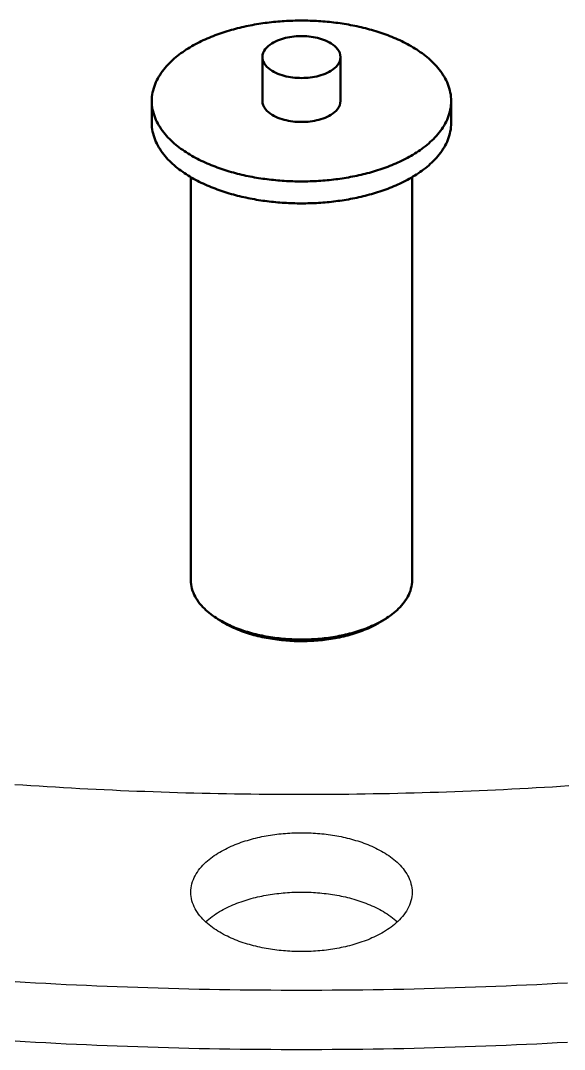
# Model space of a CAD drawing. Header units: millimetres. Extents: x 0 to 841, y 0 to 594.
# Drawn here: x 319.8 to 350.2, y 242.5 to 300.1 of the extents above; entities that cross this region are included whole.
import ezdxf

# ---------------------------------------------------------------- set-up
doc = ezdxf.new("R2010")
doc.units = ezdxf.units.MM
doc.layers.add('FINA', color=7, linetype='CONTINUOUS', lineweight=25)
doc.layers.add('VIS', color=7, linetype='CONTINUOUS', lineweight=50)

msp = doc.modelspace()

# ---------------------------------------------------------------- linework, layer by layer
at = {"layer": 'FINA'}
for points in [[(343.886, 295.593), (343.883, 295.713), (343.874, 295.833), (343.859, 295.953), (343.838, 296.071), (343.812, 296.189), (343.78, 296.305), (343.743, 296.419), (343.701, 296.532), (343.654, 296.643), (343.603, 296.752), (343.548, 296.859), (343.488, 296.963), (343.424, 297.065), (343.357, 297.166), (343.287, 297.263), (343.214, 297.359), (343.138, 297.452), (343.059, 297.543), (342.977, 297.631), (342.893, 297.718), (342.807, 297.802), (342.719, 297.884), (342.629, 297.964), (342.537, 298.041), (342.443, 298.117), (342.348, 298.191), (342.252, 298.263), (342.154, 298.333), (342.055, 298.401), (341.954, 298.467), (341.852, 298.532), (341.75, 298.595), (341.646, 298.656), (341.541, 298.715), (341.436, 298.773), (341.329, 298.829), (341.222, 298.884), (341.114, 298.937), (341.005, 298.989), (340.896, 299.039), (340.786, 299.088), (340.675, 299.135), (340.564, 299.181), (340.452, 299.226), (340.34, 299.269), (340.227, 299.311), (340.114, 299.352), (340, 299.392), (339.886, 299.43), (339.771, 299.467), (339.656, 299.503), (339.541, 299.538), (339.426, 299.571), (339.31, 299.604), (339.193, 299.635), (339.077, 299.665), (338.96, 299.694), (338.843, 299.722), (338.725, 299.749), (338.608, 299.774), (338.49, 299.799), (338.372, 299.823), (338.254, 299.845), (338.135, 299.867), (338.017, 299.887), (337.898, 299.907), (337.779, 299.926), (337.66, 299.943), (337.541, 299.96), (337.421, 299.975), (337.302, 299.99), (337.182, 300.003), (337.062, 300.016), (336.943, 300.028), (336.823, 300.039), (336.703, 300.048), (336.583, 300.057), (336.462, 300.065), (336.342, 300.072), (336.222, 300.078), (336.102, 300.083), (335.981, 300.088), (335.861, 300.091), (335.741, 300.093), (335.62, 300.095), (335.5, 300.095), (335.38, 300.095), (335.259, 300.093), (335.139, 300.091), (335.019, 300.088), (334.898, 300.083), (334.778, 300.078), (334.658, 300.072), (334.538, 300.065), (334.417, 300.057), (334.297, 300.048), (334.177, 300.039), (334.057, 300.028), (333.938, 300.016), (333.818, 300.003), (333.698, 299.99), (333.579, 299.975), (333.459, 299.96), (333.34, 299.943), (333.221, 299.926), (333.102, 299.907), (332.983, 299.887), (332.865, 299.867), (332.746, 299.845), (332.628, 299.823), (332.51, 299.799), (332.392, 299.774), (332.275, 299.749), (332.157, 299.722), (332.04, 299.694), (331.923, 299.665), (331.807, 299.635), (331.69, 299.604), (331.574, 299.571), (331.459, 299.538), (331.344, 299.503), (331.229, 299.467), (331.114, 299.43), (331, 299.392), (330.886, 299.352), (330.773, 299.311), (330.66, 299.269), (330.548, 299.226), (330.436, 299.181), (330.325, 299.135), (330.214, 299.088), (330.104, 299.039), (329.995, 298.989), (329.886, 298.937), (329.778, 298.884), (329.671, 298.829), (329.564, 298.773), (329.459, 298.715), (329.354, 298.656), (329.25, 298.595), (329.148, 298.532), (329.046, 298.467), (328.945, 298.401), (328.846, 298.333), (328.748, 298.263), (328.652, 298.191), (328.557, 298.117), (328.463, 298.041), (328.371, 297.964), (328.281, 297.884), (328.193, 297.802), (328.107, 297.718), (328.023, 297.631), (327.941, 297.543), (327.862, 297.452), (327.786, 297.359), (327.713, 297.263), (327.643, 297.166), (327.576, 297.065), (327.512, 296.963), (327.452, 296.859), (327.397, 296.752), (327.346, 296.643), (327.299, 296.532), (327.257, 296.419), (327.22, 296.305), (327.188, 296.189), (327.162, 296.071), (327.141, 295.953), (327.126, 295.833), (327.117, 295.713), (327.114, 295.593)], [(337.688, 298.053), (337.676, 298.173), (337.644, 298.288), (337.592, 298.396), (337.526, 298.496), (337.448, 298.588), (337.361, 298.671), (337.268, 298.745), (337.168, 298.813), (337.065, 298.874), (336.958, 298.929), (336.849, 298.978), (336.737, 299.022), (336.624, 299.061), (336.509, 299.096), (336.392, 299.126), (336.275, 299.152), (336.157, 299.174), (336.039, 299.192), (335.919, 299.206), (335.8, 299.217), (335.68, 299.224), (335.56, 299.228), (335.44, 299.228), (335.32, 299.224), (335.2, 299.217), (335.081, 299.206), (334.961, 299.192), (334.843, 299.174), (334.725, 299.152), (334.608, 299.126), (334.491, 299.096), (334.376, 299.061), (334.263, 299.022), (334.151, 298.978), (334.042, 298.929), (333.935, 298.874), (333.832, 298.813), (333.732, 298.745), (333.639, 298.671), (333.552, 298.588), (333.474, 298.496), (333.408, 298.396), (333.356, 298.288), (333.324, 298.173), (333.312, 298.053)], [(333.312, 298.053), (333.324, 297.931), (333.359, 297.813), (333.412, 297.703), (333.481, 297.601), (333.562, 297.509), (333.652, 297.425), (333.749, 297.35), (333.851, 297.282), (333.957, 297.221), (334.067, 297.166), (334.18, 297.117), (334.295, 297.073), (334.412, 297.035), (334.53, 297.001), (334.649, 296.971), (334.769, 296.946), (334.89, 296.925), (335.012, 296.908), (335.134, 296.895), (335.257, 296.886), (335.38, 296.881), (335.502, 296.879), (335.625, 296.881), (335.748, 296.886), (335.871, 296.896), (335.993, 296.909), (336.114, 296.926), (336.235, 296.947), (336.356, 296.973), (336.475, 297.002), (336.593, 297.036), (336.71, 297.075), (336.824, 297.119), (336.937, 297.168), (337.047, 297.223)], [(333.312, 298.053), (333.312, 295.593)], [(337.047, 297.223), (337.153, 297.284), (337.255, 297.352), (337.351, 297.427), (337.44, 297.511), (337.52, 297.603), (337.589, 297.704), (337.642, 297.815), (337.676, 297.932), (337.688, 298.053)], [(337.688, 298.053), (337.688, 295.593)], [(327.114, 295.593), (327.117, 295.472), (327.126, 295.352), (327.141, 295.233), (327.162, 295.114), (327.188, 294.997), (327.22, 294.881), (327.257, 294.766), (327.299, 294.654), (327.345, 294.543), (327.397, 294.434), (327.452, 294.327), (327.512, 294.223), (327.575, 294.12), (327.642, 294.02), (327.712, 293.923), (327.786, 293.827), (327.862, 293.734), (327.941, 293.643), (328.022, 293.555), (328.106, 293.468), (328.192, 293.384), (328.28, 293.302), (328.37, 293.222), (328.462, 293.145), (328.556, 293.069), (328.651, 292.995), (328.747, 292.923), (328.845, 292.853), (328.944, 292.785), (329.045, 292.719), (329.146, 292.654), (329.249, 292.592), (329.353, 292.53), (329.457, 292.471), (329.563, 292.413), (329.669, 292.357), (329.776, 292.302), (329.884, 292.249), (329.993, 292.197), (330.102, 292.147), (330.212, 292.098), (330.323, 292.051), (330.434, 292.005), (330.546, 291.96), (330.658, 291.917), (330.771, 291.875), (330.884, 291.834), (330.998, 291.794), (331.112, 291.756), (331.226, 291.719), (331.341, 291.683), (331.456, 291.648), (331.572, 291.615), (331.688, 291.582), (331.804, 291.551), (331.92, 291.521), (332.037, 291.492), (332.154, 291.464), (332.272, 291.437), (332.389, 291.412), (332.507, 291.387), (332.625, 291.363), (332.743, 291.341), (332.862, 291.319), (332.98, 291.298), (333.099, 291.279), (333.218, 291.26), (333.337, 291.243), (333.456, 291.226), (333.575, 291.211), (333.695, 291.196), (333.814, 291.182), (333.934, 291.17), (334.054, 291.158), (334.174, 291.147), (334.294, 291.137), (334.414, 291.128), (334.534, 291.12), (334.654, 291.113), (334.774, 291.107), (334.894, 291.102), (335.014, 291.098), (335.135, 291.095), (335.255, 291.092), (335.375, 291.091), (335.496, 291.09), (335.616, 291.091), (335.736, 291.092), (335.857, 291.094), (335.977, 291.098), (336.097, 291.102), (336.217, 291.107), (336.338, 291.113), (336.458, 291.12), (336.578, 291.128), (336.698, 291.137), (336.818, 291.146), (336.938, 291.157), (337.057, 291.169), (337.177, 291.181), (337.297, 291.195), (337.416, 291.209), (337.535, 291.225), (337.655, 291.242), (337.774, 291.259), (337.893, 291.278), (338.011, 291.297), (338.13, 291.318), (338.248, 291.339), (338.367, 291.362), (338.485, 291.385), (338.602, 291.41), (338.72, 291.435), (338.837, 291.462), (338.954, 291.49), (339.071, 291.519), (339.188, 291.549), (339.304, 291.58), (339.42, 291.612), (339.535, 291.646), (339.651, 291.681), (339.766, 291.716), (339.88, 291.753), (339.994, 291.792), (340.108, 291.831), (340.221, 291.872), (340.334, 291.914), (340.446, 291.957), (340.558, 292.002), (340.669, 292.047), (340.78, 292.095), (340.89, 292.144), (340.999, 292.194), (341.108, 292.245), (341.216, 292.298), (341.323, 292.353), (341.43, 292.409)], [(327.114, 295.593), (327.114, 294.362)], [(333.312, 295.593), (333.324, 295.471), (333.359, 295.353), (333.412, 295.242), (333.481, 295.141), (333.562, 295.048), (333.652, 294.964), (333.749, 294.889), (333.851, 294.821), (333.957, 294.76), (334.067, 294.705), (334.18, 294.656), (334.295, 294.612), (334.412, 294.574), (334.53, 294.54), (334.649, 294.511), (334.769, 294.486), (334.89, 294.465), (335.012, 294.448), (335.134, 294.435), (335.257, 294.425), (335.38, 294.42), (335.502, 294.418), (335.625, 294.42), (335.748, 294.426), (335.871, 294.435), (335.993, 294.448), (336.114, 294.465), (336.235, 294.487), (336.356, 294.512), (336.475, 294.541), (336.593, 294.575), (336.71, 294.614), (336.824, 294.658), (336.937, 294.707), (337.047, 294.762)], [(337.047, 294.762), (337.153, 294.823), (337.255, 294.891), (337.351, 294.967), (337.44, 295.05), (337.52, 295.142), (337.589, 295.244), (337.642, 295.354), (337.676, 295.471), (337.688, 295.593)], [(341.43, 292.409), (341.535, 292.467), (341.64, 292.526), (341.744, 292.587), (341.847, 292.65), (341.949, 292.715), (342.05, 292.781), (342.149, 292.849), (342.248, 292.919), (342.344, 292.991), (342.44, 293.065), (342.533, 293.141), (342.625, 293.219), (342.716, 293.299), (342.804, 293.381), (342.89, 293.465), (342.974, 293.551), (343.056, 293.64), (343.135, 293.731), (343.212, 293.824), (343.285, 293.92), (343.356, 294.018), (343.423, 294.118), (343.487, 294.22), (343.547, 294.325), (343.602, 294.432), (343.654, 294.541), (343.701, 294.652), (343.743, 294.765), (343.78, 294.88), (343.812, 294.996), (343.838, 295.113), (343.859, 295.232), (343.874, 295.352), (343.883, 295.472), (343.886, 295.593)], [(343.886, 295.593), (343.886, 294.362)], [(327.114, 294.362), (327.117, 294.242), (327.126, 294.122), (327.141, 294.003), (327.162, 293.884), (327.188, 293.767), (327.22, 293.651), (327.257, 293.536), (327.299, 293.423), (327.345, 293.312), (327.397, 293.204), (327.452, 293.097), (327.512, 292.992), (327.575, 292.89), (327.642, 292.79), (327.712, 292.692), (327.786, 292.597), (327.862, 292.504), (327.941, 292.413), (328.022, 292.324), (328.106, 292.238), (328.192, 292.154), (328.28, 292.072), (328.37, 291.992), (328.462, 291.914), (328.556, 291.838), (328.651, 291.765), (328.747, 291.693), (328.845, 291.623), (328.944, 291.555), (329.045, 291.488), (329.146, 291.424), (329.249, 291.361), (329.353, 291.3), (329.457, 291.241), (329.563, 291.183), (329.669, 291.126), (329.776, 291.072), (329.884, 291.019), (329.993, 290.967), (330.102, 290.917), (330.212, 290.868), (330.323, 290.82), (330.434, 290.774), (330.546, 290.73), (330.658, 290.686), (330.771, 290.644), (330.884, 290.603), (330.998, 290.564), (331.112, 290.526), (331.226, 290.489), (331.341, 290.453), (331.456, 290.418), (331.572, 290.384), (331.688, 290.352), (331.804, 290.321), (331.92, 290.291), (332.037, 290.262), (332.154, 290.234), (332.272, 290.207), (332.389, 290.181), (332.507, 290.157), (332.625, 290.133), (332.743, 290.11), (332.862, 290.089), (332.98, 290.068), (333.099, 290.048), (333.218, 290.03), (333.337, 290.012), (333.456, 289.996), (333.575, 289.98), (333.695, 289.966), (333.814, 289.952), (333.934, 289.939), (334.054, 289.927), (334.174, 289.917), (334.294, 289.907), (334.414, 289.898), (334.534, 289.89), (334.654, 289.883), (334.774, 289.877), (334.894, 289.872), (335.014, 289.868), (335.135, 289.864), (335.255, 289.862), (335.375, 289.86), (335.496, 289.86), (335.616, 289.86), (335.736, 289.862), (335.857, 289.864), (335.977, 289.867), (336.097, 289.871), (336.217, 289.876), (336.338, 289.882), (336.458, 289.889), (336.578, 289.897), (336.698, 289.906), (336.818, 289.916), (336.938, 289.927), (337.057, 289.938), (337.177, 289.951), (337.297, 289.965), (337.416, 289.979), (337.535, 289.995), (337.655, 290.011), (337.774, 290.029), (337.893, 290.047), (338.011, 290.067), (338.13, 290.087), (338.248, 290.109), (338.367, 290.131), (338.485, 290.155), (338.602, 290.179), (338.72, 290.205), (338.837, 290.232), (338.954, 290.26), (339.071, 290.289), (339.188, 290.319), (339.304, 290.35), (339.42, 290.382), (339.535, 290.416), (339.651, 290.45), (339.766, 290.486), (339.88, 290.523), (339.994, 290.561), (340.108, 290.601), (340.221, 290.641), (340.334, 290.683), (340.446, 290.727), (340.558, 290.771), (340.669, 290.817), (340.78, 290.864), (340.89, 290.913), (340.999, 290.963), (341.108, 291.015), (341.216, 291.068), (341.323, 291.123), (341.43, 291.179)], [(341.43, 291.179), (341.535, 291.237), (341.64, 291.296), (341.744, 291.357), (341.847, 291.42), (341.949, 291.484), (342.05, 291.551), (342.149, 291.619), (342.248, 291.689), (342.344, 291.761), (342.44, 291.835), (342.533, 291.91), (342.625, 291.988), (342.716, 292.068), (342.804, 292.15), (342.89, 292.235), (342.974, 292.321), (343.056, 292.41), (343.135, 292.501), (343.212, 292.594), (343.285, 292.689), (343.356, 292.787), (343.423, 292.887), (343.487, 292.99), (343.547, 293.094), (343.602, 293.201), (343.654, 293.31), (343.701, 293.421), (343.743, 293.534), (343.78, 293.649), (343.812, 293.765), (343.838, 293.883), (343.859, 294.002), (343.874, 294.122), (343.883, 294.242), (343.886, 294.362)], [(329.302, 291.33), (329.302, 268.77)], [(341.698, 291.33), (341.698, 268.77)], [(329.302, 268.77), (329.306, 268.65), (329.318, 268.529), (329.338, 268.41), (329.366, 268.293), (329.401, 268.177), (329.443, 268.064), (329.491, 267.954), (329.546, 267.846), (329.606, 267.741), (329.671, 267.639), (329.74, 267.541), (329.814, 267.445), (329.892, 267.353), (329.974, 267.264), (330.058, 267.177), (330.146, 267.094), (330.236, 267.014), (330.328, 266.936), (330.423, 266.861), (330.52, 266.789), (330.619, 266.72), (330.719, 266.652)], [(340.281, 266.652), (340.381, 266.72), (340.48, 266.789), (340.577, 266.861), (340.672, 266.936), (340.764, 267.014), (340.854, 267.094), (340.942, 267.177), (341.026, 267.264), (341.108, 267.353), (341.186, 267.445), (341.26, 267.541), (341.329, 267.639), (341.394, 267.741), (341.454, 267.846), (341.509, 267.954), (341.557, 268.064), (341.599, 268.177), (341.634, 268.293), (341.662, 268.41), (341.682, 268.529), (341.694, 268.65), (341.698, 268.77)], [(330.719, 266.652), (330.821, 266.588), (330.924, 266.526), (331.029, 266.466), (331.135, 266.408), (331.242, 266.352), (331.35, 266.299), (331.459, 266.247), (331.569, 266.198), (331.679, 266.15), (331.791, 266.104), (331.903, 266.06), (332.016, 266.018), (332.13, 265.977), (332.244, 265.939), (332.359, 265.901), (332.474, 265.866), (332.59, 265.832), (332.706, 265.8), (332.823, 265.769), (332.94, 265.74), (333.057, 265.712), (333.175, 265.686), (333.293, 265.661), (333.411, 265.637), (333.53, 265.615), (333.649, 265.594), (333.768, 265.575), (333.887, 265.557), (334.006, 265.541), (334.126, 265.525), (334.246, 265.511), (334.366, 265.499), (334.486, 265.487), (334.606, 265.477), (334.726, 265.469), (334.847, 265.461), (334.967, 265.455), (335.088, 265.45), (335.208, 265.446), (335.329, 265.444), (335.45, 265.443), (335.57, 265.443), (335.691, 265.444), (335.811, 265.447), (335.932, 265.451), (336.052, 265.456), (336.173, 265.462), (336.293, 265.47), (336.414, 265.479), (336.534, 265.489), (336.654, 265.501), (336.774, 265.514), (336.894, 265.528), (337.013, 265.543), (337.133, 265.56), (337.252, 265.578), (337.371, 265.598), (337.49, 265.619), (337.608, 265.641), (337.726, 265.665), (337.844, 265.69), (337.962, 265.716), (338.079, 265.744), (338.196, 265.774), (338.313, 265.805), (338.429, 265.837), (338.545, 265.872), (338.66, 265.907), (338.775, 265.945), (338.889, 265.984), (339.002, 266.025), (339.115, 266.067), (339.227, 266.111), (339.339, 266.158), (339.449, 266.205), (339.559, 266.255), (339.668, 266.307), (339.776, 266.361), (339.883, 266.417)], [(330.944, 266.506), (330.719, 266.652)], [(330.835, 266.579), (330.853, 266.567), (330.871, 266.555), (330.889, 266.542), (330.907, 266.53), (330.926, 266.518), (330.944, 266.506)], [(330.944, 266.506), (331.046, 266.441), (331.15, 266.379), (331.255, 266.319), (331.362, 266.261), (331.469, 266.206), (331.578, 266.153), (331.688, 266.102), (331.799, 266.053), (331.91, 266.006), (332.023, 265.961), (332.136, 265.918), (332.25, 265.876), (332.364, 265.837), (332.479, 265.799), (332.595, 265.763), (332.711, 265.729), (332.827, 265.696), (332.944, 265.665), (333.062, 265.636), (333.18, 265.608), (333.298, 265.582), (333.416, 265.557), (333.535, 265.534), (333.654, 265.512), (333.774, 265.492), (333.893, 265.473), (334.013, 265.455), (334.133, 265.439), (334.253, 265.424), (334.373, 265.411), (334.494, 265.399), (334.615, 265.389), (334.735, 265.38), (334.856, 265.372), (334.977, 265.365), (335.098, 265.36), (335.219, 265.357), (335.34, 265.354), (335.461, 265.353), (335.582, 265.353), (335.703, 265.355), (335.824, 265.358), (335.945, 265.362), (336.066, 265.368), (336.187, 265.375), (336.308, 265.383), (336.429, 265.392), (336.549, 265.403), (336.67, 265.416), (336.79, 265.43), (336.91, 265.445), (337.03, 265.461), (337.15, 265.479), (337.269, 265.499), (337.388, 265.519), (337.507, 265.542), (337.626, 265.566), (337.745, 265.591), (337.863, 265.618), (337.98, 265.646), (338.098, 265.676), (338.214, 265.708), (338.331, 265.741), (338.447, 265.776), (338.562, 265.812), (338.677, 265.851), (338.791, 265.891), (338.905, 265.933), (339.018, 265.977), (339.13, 266.023), (339.241, 266.07), (339.351, 266.12), (339.461, 266.172), (339.569, 266.226), (339.677, 266.282)], [(339.677, 266.282), (339.741, 266.317), (339.805, 266.353), (339.869, 266.39), (339.932, 266.428), (339.994, 266.466), (340.056, 266.506)], [(339.883, 266.417), (339.951, 266.454), (340.018, 266.492), (340.084, 266.531), (340.151, 266.57), (340.216, 266.611), (340.281, 266.652)], [(340.056, 266.506), (340.281, 266.652)], [(340.056, 266.506), (340.074, 266.518), (340.093, 266.53), (340.111, 266.542), (340.129, 266.555), (340.147, 266.567), (340.165, 266.579)], [(319.434, 257.335), (319.889, 257.304), (320.345, 257.273), (320.801, 257.244), (321.257, 257.216), (321.713, 257.188), (322.169, 257.161), (322.625, 257.136), (323.081, 257.111), (323.537, 257.087), (323.994, 257.064), (324.45, 257.042), (324.906, 257.021), (325.362, 257), (325.819, 256.981), (326.275, 256.962), (326.732, 256.945), (327.188, 256.928), (327.645, 256.912), (328.101, 256.897), (328.558, 256.883), (329.015, 256.87), (329.471, 256.858), (329.928, 256.846), (330.385, 256.836), (330.841, 256.826), (331.298, 256.818), (331.755, 256.81), (332.212, 256.803), (332.668, 256.797), (333.125, 256.792), (333.582, 256.788), (334.039, 256.784), (334.495, 256.782), (334.952, 256.781), (335.409, 256.78), (335.866, 256.78), (336.323, 256.781), (336.78, 256.783), (337.236, 256.786), (337.693, 256.79), (338.15, 256.795), (338.607, 256.801), (339.063, 256.807), (339.52, 256.815), (339.977, 256.823), (340.434, 256.832), (340.89, 256.842), (341.347, 256.853), (341.804, 256.865), (342.26, 256.878), (342.717, 256.891), (343.173, 256.906), (343.63, 256.922), (344.087, 256.938), (344.543, 256.955), (344.999, 256.973), (345.456, 256.992), (345.912, 257.012), (346.369, 257.033), (346.825, 257.055), (347.281, 257.078), (347.737, 257.101), (348.193, 257.126), (348.65, 257.151), (349.106, 257.177), (349.562, 257.204), (350.018, 257.233), (350.473, 257.262)], [(319.434, 257.335), (319.889, 257.304), (320.345, 257.273), (320.801, 257.244), (321.257, 257.216), (321.713, 257.188), (322.169, 257.161), (322.625, 257.136), (323.081, 257.111), (323.537, 257.087), (323.994, 257.064), (324.45, 257.042), (324.906, 257.021), (325.362, 257), (325.819, 256.981), (326.275, 256.962), (326.732, 256.945), (327.188, 256.928), (327.645, 256.912), (328.101, 256.897), (328.558, 256.883), (329.015, 256.87), (329.471, 256.858), (329.928, 256.846), (330.385, 256.836), (330.841, 256.826), (331.298, 256.818), (331.755, 256.81), (332.212, 256.803), (332.668, 256.797), (333.125, 256.792), (333.582, 256.788), (334.039, 256.784), (334.495, 256.782), (334.952, 256.781), (335.409, 256.78), (335.866, 256.78), (336.323, 256.781), (336.78, 256.783), (337.236, 256.786), (337.693, 256.79), (338.15, 256.795), (338.607, 256.801), (339.063, 256.807), (339.52, 256.815), (339.977, 256.823), (340.434, 256.832), (340.89, 256.842), (341.347, 256.853), (341.804, 256.865), (342.26, 256.878), (342.717, 256.891), (343.173, 256.906), (343.63, 256.922), (344.087, 256.938), (344.543, 256.955), (344.999, 256.973), (345.456, 256.992), (345.912, 257.012), (346.369, 257.033), (346.825, 257.055), (347.281, 257.078), (347.737, 257.101), (348.193, 257.126), (348.65, 257.151), (349.106, 257.177), (349.562, 257.204), (350.018, 257.233), (350.473, 257.262)], [(329.302, 251.299), (329.306, 251.419), (329.318, 251.539), (329.338, 251.658), (329.366, 251.775), (329.401, 251.891), (329.442, 252.004), (329.491, 252.114), (329.545, 252.222), (329.605, 252.326), (329.669, 252.428), (329.739, 252.526), (329.812, 252.622), (329.89, 252.714), (329.971, 252.803), (330.055, 252.889), (330.143, 252.972), (330.232, 253.053), (330.325, 253.13), (330.419, 253.205), (330.516, 253.277), (330.614, 253.347), (330.714, 253.414), (330.816, 253.478), (330.919, 253.541), (331.024, 253.601), (331.129, 253.658), (331.236, 253.714), (331.344, 253.768), (331.453, 253.819), (331.563, 253.869), (331.674, 253.917), (331.785, 253.963), (331.897, 254.007), (332.01, 254.049), (332.124, 254.09), (332.238, 254.128), (332.352, 254.166), (332.467, 254.201), (332.583, 254.235), (332.699, 254.267), (332.816, 254.298), (332.932, 254.328), (333.05, 254.356), (333.167, 254.382), (333.285, 254.407), (333.403, 254.43), (333.522, 254.453), (333.641, 254.473), (333.759, 254.493), (333.879, 254.511), (333.998, 254.527), (334.118, 254.543), (334.237, 254.557), (334.357, 254.57), (334.477, 254.581), (334.597, 254.591), (334.717, 254.6), (334.838, 254.608), (334.958, 254.614), (335.078, 254.619), (335.199, 254.623), (335.319, 254.625), (335.44, 254.626), (335.56, 254.626), (335.681, 254.625), (335.801, 254.623), (335.922, 254.619), (336.042, 254.614), (336.162, 254.608), (336.283, 254.6), (336.403, 254.591), (336.523, 254.581), (336.643, 254.57), (336.763, 254.557), (336.882, 254.543), (337.002, 254.527), (337.121, 254.511), (337.241, 254.493), (337.359, 254.473), (337.478, 254.453), (337.597, 254.43), (337.715, 254.407), (337.833, 254.382), (337.95, 254.356), (338.068, 254.328), (338.184, 254.298), (338.301, 254.267), (338.417, 254.235), (338.533, 254.201), (338.648, 254.166), (338.762, 254.128), (338.876, 254.09), (338.99, 254.049), (339.103, 254.007), (339.215, 253.963), (339.326, 253.917), (339.437, 253.869), (339.547, 253.819), (339.656, 253.768), (339.764, 253.714), (339.871, 253.658), (339.976, 253.601), (340.081, 253.541), (340.184, 253.478), (340.286, 253.414), (340.386, 253.347), (340.484, 253.277), (340.581, 253.205), (340.675, 253.13), (340.768, 253.053), (340.857, 252.972), (340.945, 252.889), (341.029, 252.803), (341.11, 252.714), (341.188, 252.622), (341.261, 252.526), (341.331, 252.428), (341.395, 252.326), (341.455, 252.222), (341.509, 252.114), (341.558, 252.004), (341.599, 251.891), (341.634, 251.775), (341.662, 251.658), (341.682, 251.539), (341.694, 251.419), (341.698, 251.299)], [(339.883, 248.946), (339.776, 248.89), (339.668, 248.836), (339.559, 248.784), (339.449, 248.734), (339.339, 248.686), (339.227, 248.64), (339.115, 248.596), (339.002, 248.553), (338.888, 248.512), (338.774, 248.473), (338.66, 248.436), (338.544, 248.4), (338.429, 248.366), (338.312, 248.333), (338.196, 248.302), (338.079, 248.273), (337.962, 248.245), (337.844, 248.218), (337.726, 248.193), (337.608, 248.169), (337.489, 248.147), (337.37, 248.126), (337.251, 248.107), (337.132, 248.088), (337.012, 248.072), (336.893, 248.056), (336.773, 248.042), (336.653, 248.029), (336.533, 248.018), (336.413, 248.007), (336.292, 247.998), (336.172, 247.991), (336.051, 247.984), (335.931, 247.979), (335.81, 247.975), (335.69, 247.973), (335.569, 247.971), (335.448, 247.971), (335.328, 247.972), (335.207, 247.975), (335.087, 247.978), (334.966, 247.983), (334.845, 247.99), (334.725, 247.997), (334.605, 248.006), (334.485, 248.016), (334.364, 248.027), (334.244, 248.04), (334.125, 248.054), (334.005, 248.069), (333.885, 248.086), (333.766, 248.104), (333.647, 248.123), (333.528, 248.144), (333.41, 248.166), (333.291, 248.19), (333.173, 248.214), (333.055, 248.241), (332.938, 248.269), (332.821, 248.298), (332.704, 248.329), (332.588, 248.361), (332.472, 248.395), (332.357, 248.431), (332.242, 248.468), (332.128, 248.507), (332.014, 248.547), (331.901, 248.589), (331.789, 248.633), (331.677, 248.679), (331.567, 248.727), (331.457, 248.777), (331.348, 248.828), (331.24, 248.882), (331.133, 248.938), (331.027, 248.995), (330.922, 249.055), (330.819, 249.118), (330.717, 249.182), (330.617, 249.249), (330.518, 249.319), (330.421, 249.391), (330.327, 249.466), (330.234, 249.543), (330.144, 249.624), (330.057, 249.707), (329.972, 249.793), (329.891, 249.882), (329.814, 249.975), (329.74, 250.07), (329.67, 250.169), (329.605, 250.27), (329.545, 250.375), (329.491, 250.483), (329.443, 250.593), (329.401, 250.706), (329.366, 250.822), (329.338, 250.939), (329.318, 251.058), (329.306, 251.178), (329.302, 251.299)], [(330.129, 249.638), (330.219, 249.719), (330.311, 249.797), (330.406, 249.872), (330.502, 249.945), (330.601, 250.015), (330.701, 250.083), (330.803, 250.148), (330.906, 250.211), (331.011, 250.271), (331.117, 250.33), (331.224, 250.386), (331.332, 250.44), (331.441, 250.492), (331.551, 250.542), (331.662, 250.59), (331.774, 250.636), (331.886, 250.68), (331.999, 250.723), (332.113, 250.764), (332.227, 250.803), (332.342, 250.84), (332.458, 250.876), (332.574, 250.91), (332.69, 250.943), (332.807, 250.974), (332.924, 251.004), (333.042, 251.032), (333.16, 251.058), (333.278, 251.083), (333.397, 251.107), (333.516, 251.129), (333.635, 251.15), (333.754, 251.17), (333.873, 251.188), (333.993, 251.205), (334.113, 251.22), (334.233, 251.234), (334.353, 251.247), (334.474, 251.259), (334.594, 251.269), (334.715, 251.278), (334.835, 251.285), (334.956, 251.292), (335.077, 251.297), (335.198, 251.301), (335.319, 251.303), (335.44, 251.304), (335.56, 251.304), (335.681, 251.303), (335.802, 251.301), (335.923, 251.297), (336.044, 251.292), (336.165, 251.285), (336.285, 251.278), (336.406, 251.269), (336.526, 251.259), (336.647, 251.247), (336.767, 251.234), (336.887, 251.22), (337.007, 251.205), (337.127, 251.188), (337.246, 251.17), (337.365, 251.15), (337.484, 251.129), (337.603, 251.107), (337.722, 251.083), (337.84, 251.058), (337.958, 251.032), (338.076, 251.004), (338.193, 250.974), (338.31, 250.943), (338.426, 250.91), (338.542, 250.876), (338.658, 250.84), (338.773, 250.803), (338.887, 250.764), (339.001, 250.723), (339.114, 250.68), (339.226, 250.636), (339.338, 250.59), (339.449, 250.542), (339.559, 250.492), (339.668, 250.44), (339.776, 250.386), (339.883, 250.33), (339.989, 250.271), (340.094, 250.211), (340.197, 250.148), (340.299, 250.083), (340.399, 250.015), (340.498, 249.945), (340.594, 249.872), (340.689, 249.797), (340.781, 249.719), (340.871, 249.638)], [(341.698, 251.299), (341.694, 251.174), (341.681, 251.05), (341.659, 250.927), (341.63, 250.806), (341.593, 250.687), (341.548, 250.57), (341.497, 250.457), (341.439, 250.346), (341.375, 250.239), (341.307, 250.135), (341.233, 250.034), (341.155, 249.936), (341.073, 249.842), (340.988, 249.752), (340.899, 249.664), (340.807, 249.579), (340.712, 249.498), (340.615, 249.42), (340.516, 249.344), (340.415, 249.271), (340.312, 249.201), (340.207, 249.133), (340.1, 249.068), (339.992, 249.006), (339.883, 248.946)], [(319.453, 246.293), (320.026, 246.26), (320.598, 246.228), (321.171, 246.197), (321.744, 246.167), (322.316, 246.138), (322.889, 246.111), (323.462, 246.085), (324.035, 246.06), (324.608, 246.036), (325.181, 246.014), (325.754, 245.993), (326.327, 245.973), (326.9, 245.954), (327.473, 245.936), (328.047, 245.92), (328.62, 245.905), (329.193, 245.891), (329.766, 245.878), (330.34, 245.867), (330.913, 245.856), (331.486, 245.847), (332.06, 245.84), (332.633, 245.833), (333.207, 245.827), (333.78, 245.823), (334.354, 245.82), (334.927, 245.818), (335.5, 245.818), (336.074, 245.818), (336.647, 245.82), (337.221, 245.823), (337.794, 245.827), (338.368, 245.833), (338.941, 245.84), (339.514, 245.847), (340.088, 245.856), (340.661, 245.867), (341.234, 245.878), (341.808, 245.891), (342.381, 245.905), (342.954, 245.92), (343.527, 245.936), (344.101, 245.954), (344.674, 245.973), (345.247, 245.993), (345.82, 246.014), (346.393, 246.036), (346.966, 246.06), (347.539, 246.085), (348.112, 246.111), (348.684, 246.138), (349.257, 246.167), (349.83, 246.197), (350.402, 246.228)], [(319.453, 242.971), (320.026, 242.938), (320.598, 242.906), (321.171, 242.875), (321.744, 242.845), (322.316, 242.816), (322.889, 242.789), (323.462, 242.763), (324.035, 242.738), (324.608, 242.714), (325.181, 242.692), (325.754, 242.671), (326.327, 242.651), (326.9, 242.632), (327.473, 242.614), (328.047, 242.598), (328.62, 242.583), (329.193, 242.569), (329.766, 242.556), (330.34, 242.545), (330.913, 242.534), (331.486, 242.525), (332.06, 242.517), (332.633, 242.511), (333.207, 242.505), (333.78, 242.501), (334.354, 242.498), (334.927, 242.496), (335.5, 242.496), (336.074, 242.496), (336.647, 242.498), (337.221, 242.501), (337.794, 242.505), (338.368, 242.511), (338.941, 242.518), (339.514, 242.525), (340.088, 242.534), (340.661, 242.545), (341.234, 242.556), (341.808, 242.569), (342.381, 242.583), (342.954, 242.598), (343.527, 242.614), (344.101, 242.632), (344.674, 242.651), (345.247, 242.671), (345.82, 242.692), (346.393, 242.714), (346.966, 242.738), (347.539, 242.763), (348.112, 242.789), (348.684, 242.816), (349.257, 242.845), (349.83, 242.875), (350.402, 242.906)]]:
    msp.add_lwpolyline(points, dxfattribs=at)
at = {"layer": 'VIS'}
for points in [[(343.886, 295.593), (343.883, 295.713), (343.874, 295.833), (343.859, 295.953), (343.838, 296.071), (343.812, 296.189), (343.78, 296.305), (343.743, 296.419), (343.701, 296.532), (343.654, 296.643), (343.603, 296.752), (343.548, 296.859), (343.488, 296.963), (343.424, 297.065), (343.357, 297.166), (343.287, 297.263), (343.214, 297.359), (343.138, 297.452), (343.059, 297.543), (342.977, 297.631), (342.893, 297.718), (342.807, 297.802), (342.719, 297.884), (342.629, 297.964), (342.537, 298.041), (342.443, 298.117), (342.348, 298.191), (342.252, 298.263), (342.154, 298.333), (342.055, 298.401), (341.954, 298.467), (341.852, 298.532), (341.75, 298.595), (341.646, 298.656), (341.541, 298.715), (341.436, 298.773), (341.329, 298.829), (341.222, 298.884), (341.114, 298.937), (341.005, 298.989), (340.896, 299.039), (340.786, 299.088), (340.675, 299.135), (340.564, 299.181), (340.452, 299.226), (340.34, 299.269), (340.227, 299.311), (340.114, 299.352), (340, 299.392), (339.886, 299.43), (339.771, 299.467), (339.656, 299.503), (339.541, 299.538), (339.426, 299.571), (339.31, 299.604), (339.193, 299.635), (339.077, 299.665), (338.96, 299.694), (338.843, 299.722), (338.725, 299.749), (338.608, 299.774), (338.49, 299.799), (338.372, 299.823), (338.254, 299.845), (338.135, 299.867), (338.017, 299.887), (337.898, 299.907), (337.779, 299.926), (337.66, 299.943), (337.541, 299.96), (337.421, 299.975), (337.302, 299.99), (337.182, 300.003), (337.062, 300.016), (336.943, 300.028), (336.823, 300.039), (336.703, 300.048), (336.583, 300.057), (336.462, 300.065), (336.342, 300.072), (336.222, 300.078), (336.102, 300.083), (335.981, 300.088), (335.861, 300.091), (335.741, 300.093), (335.62, 300.095), (335.5, 300.095), (335.38, 300.095), (335.259, 300.093), (335.139, 300.091), (335.019, 300.088), (334.898, 300.083), (334.778, 300.078), (334.658, 300.072), (334.538, 300.065), (334.417, 300.057), (334.297, 300.048), (334.177, 300.039), (334.057, 300.028), (333.938, 300.016), (333.818, 300.003), (333.698, 299.99), (333.579, 299.975), (333.459, 299.96), (333.34, 299.943), (333.221, 299.926), (333.102, 299.907), (332.983, 299.887), (332.865, 299.867), (332.746, 299.845), (332.628, 299.823), (332.51, 299.799), (332.392, 299.774), (332.275, 299.749), (332.157, 299.722), (332.04, 299.694), (331.923, 299.665), (331.807, 299.635), (331.69, 299.604), (331.574, 299.571), (331.459, 299.538), (331.344, 299.503), (331.229, 299.467), (331.114, 299.43), (331, 299.392), (330.886, 299.352), (330.773, 299.311), (330.66, 299.269), (330.548, 299.226), (330.436, 299.181), (330.325, 299.135), (330.214, 299.088), (330.104, 299.039), (329.995, 298.989), (329.886, 298.937), (329.778, 298.884), (329.671, 298.829), (329.564, 298.773), (329.459, 298.715), (329.354, 298.656), (329.25, 298.595), (329.148, 298.532), (329.046, 298.467), (328.945, 298.401), (328.846, 298.333), (328.748, 298.263), (328.652, 298.191), (328.557, 298.117), (328.463, 298.041), (328.371, 297.964), (328.281, 297.884), (328.193, 297.802), (328.107, 297.718), (328.023, 297.631), (327.941, 297.543), (327.862, 297.452), (327.786, 297.359), (327.713, 297.263), (327.643, 297.166), (327.576, 297.065), (327.512, 296.963), (327.452, 296.859), (327.397, 296.752), (327.346, 296.643), (327.299, 296.532), (327.257, 296.419), (327.22, 296.305), (327.188, 296.189), (327.162, 296.071), (327.141, 295.953), (327.126, 295.833), (327.117, 295.713), (327.114, 295.593)], [(337.688, 298.053), (337.676, 298.173), (337.644, 298.288), (337.592, 298.396), (337.526, 298.496), (337.448, 298.588), (337.361, 298.671), (337.268, 298.745), (337.168, 298.813), (337.065, 298.874), (336.958, 298.929), (336.849, 298.978), (336.737, 299.022), (336.624, 299.061), (336.509, 299.096), (336.392, 299.126), (336.275, 299.152), (336.157, 299.174), (336.039, 299.192), (335.919, 299.206), (335.8, 299.217), (335.68, 299.224), (335.56, 299.228), (335.44, 299.228), (335.32, 299.224), (335.2, 299.217), (335.081, 299.206), (334.961, 299.192), (334.843, 299.174), (334.725, 299.152), (334.608, 299.126), (334.491, 299.096), (334.376, 299.061), (334.263, 299.022), (334.151, 298.978), (334.042, 298.929), (333.935, 298.874), (333.832, 298.813), (333.732, 298.745), (333.639, 298.671), (333.552, 298.588), (333.474, 298.496), (333.408, 298.396), (333.356, 298.288), (333.324, 298.173), (333.312, 298.053)], [(333.312, 298.053), (333.324, 297.931), (333.359, 297.813), (333.412, 297.703), (333.481, 297.601), (333.562, 297.509), (333.652, 297.425), (333.749, 297.35), (333.851, 297.282), (333.957, 297.221), (334.067, 297.166), (334.18, 297.117), (334.295, 297.073), (334.412, 297.035), (334.53, 297.001), (334.649, 296.971), (334.769, 296.946), (334.89, 296.925), (335.012, 296.908), (335.134, 296.895), (335.257, 296.886), (335.38, 296.881), (335.502, 296.879), (335.625, 296.881), (335.748, 296.886), (335.871, 296.896), (335.993, 296.909), (336.114, 296.926), (336.235, 296.947), (336.356, 296.973), (336.475, 297.002), (336.593, 297.036), (336.71, 297.075), (336.824, 297.119), (336.937, 297.168), (337.047, 297.223)], [(333.312, 298.053), (333.312, 295.593)], [(337.047, 297.223), (337.153, 297.284), (337.255, 297.352), (337.351, 297.427), (337.44, 297.511), (337.52, 297.603), (337.589, 297.704), (337.642, 297.815), (337.676, 297.932), (337.688, 298.053)], [(337.688, 298.053), (337.688, 295.593)], [(327.114, 295.593), (327.117, 295.472), (327.126, 295.352), (327.141, 295.233), (327.162, 295.114), (327.188, 294.997), (327.22, 294.881), (327.257, 294.766), (327.299, 294.654), (327.345, 294.543), (327.397, 294.434), (327.452, 294.327), (327.512, 294.223), (327.575, 294.12), (327.642, 294.02), (327.712, 293.923), (327.786, 293.827), (327.862, 293.734), (327.941, 293.643), (328.022, 293.555), (328.106, 293.468), (328.192, 293.384), (328.28, 293.302), (328.37, 293.222), (328.462, 293.145), (328.556, 293.069), (328.651, 292.995), (328.747, 292.923), (328.845, 292.853), (328.944, 292.785), (329.045, 292.719), (329.146, 292.654), (329.249, 292.592), (329.353, 292.53), (329.457, 292.471), (329.563, 292.413), (329.669, 292.357), (329.776, 292.302), (329.884, 292.249), (329.993, 292.197), (330.102, 292.147), (330.212, 292.098), (330.323, 292.051), (330.434, 292.005), (330.546, 291.96), (330.658, 291.917), (330.771, 291.875), (330.884, 291.834), (330.998, 291.794), (331.112, 291.756), (331.226, 291.719), (331.341, 291.683), (331.456, 291.648), (331.572, 291.615), (331.688, 291.582), (331.804, 291.551), (331.92, 291.521), (332.037, 291.492), (332.154, 291.464), (332.272, 291.437), (332.389, 291.412), (332.507, 291.387), (332.625, 291.363), (332.743, 291.341), (332.862, 291.319), (332.98, 291.298), (333.099, 291.279), (333.218, 291.26), (333.337, 291.243), (333.456, 291.226), (333.575, 291.211), (333.695, 291.196), (333.814, 291.182), (333.934, 291.17), (334.054, 291.158), (334.174, 291.147), (334.294, 291.137), (334.414, 291.128), (334.534, 291.12), (334.654, 291.113), (334.774, 291.107), (334.894, 291.102), (335.014, 291.098), (335.135, 291.095), (335.255, 291.092), (335.375, 291.091), (335.496, 291.09), (335.616, 291.091), (335.736, 291.092), (335.857, 291.094), (335.977, 291.098), (336.097, 291.102), (336.217, 291.107), (336.338, 291.113), (336.458, 291.12), (336.578, 291.128), (336.698, 291.137), (336.818, 291.146), (336.938, 291.157), (337.057, 291.169), (337.177, 291.181), (337.297, 291.195), (337.416, 291.209), (337.535, 291.225), (337.655, 291.242), (337.774, 291.259), (337.893, 291.278), (338.011, 291.297), (338.13, 291.318), (338.248, 291.339), (338.367, 291.362), (338.485, 291.385), (338.602, 291.41), (338.72, 291.435), (338.837, 291.462), (338.954, 291.49), (339.071, 291.519), (339.188, 291.549), (339.304, 291.58), (339.42, 291.612), (339.535, 291.646), (339.651, 291.681), (339.766, 291.716), (339.88, 291.753), (339.994, 291.792), (340.108, 291.831), (340.221, 291.872), (340.334, 291.914), (340.446, 291.957), (340.558, 292.002), (340.669, 292.047), (340.78, 292.095), (340.89, 292.144), (340.999, 292.194), (341.108, 292.245), (341.216, 292.298), (341.323, 292.353), (341.43, 292.409)], [(327.114, 295.593), (327.114, 294.362)], [(333.312, 295.593), (333.324, 295.471), (333.359, 295.353), (333.412, 295.242), (333.481, 295.141), (333.562, 295.048), (333.652, 294.964), (333.749, 294.889), (333.851, 294.821), (333.957, 294.76), (334.067, 294.705), (334.18, 294.656), (334.295, 294.612), (334.412, 294.574), (334.53, 294.54), (334.649, 294.511), (334.769, 294.486), (334.89, 294.465), (335.012, 294.448), (335.134, 294.435), (335.257, 294.425), (335.38, 294.42), (335.502, 294.418), (335.625, 294.42), (335.748, 294.426), (335.871, 294.435), (335.993, 294.448), (336.114, 294.465), (336.235, 294.487), (336.356, 294.512), (336.475, 294.541), (336.593, 294.575), (336.71, 294.614), (336.824, 294.658), (336.937, 294.707), (337.047, 294.762)], [(337.047, 294.762), (337.153, 294.823), (337.255, 294.891), (337.351, 294.967), (337.44, 295.05), (337.52, 295.142), (337.589, 295.244), (337.642, 295.354), (337.676, 295.471), (337.688, 295.593)], [(341.43, 292.409), (341.535, 292.467), (341.64, 292.526), (341.744, 292.587), (341.847, 292.65), (341.949, 292.715), (342.05, 292.781), (342.149, 292.849), (342.248, 292.919), (342.344, 292.991), (342.44, 293.065), (342.533, 293.141), (342.625, 293.219), (342.716, 293.299), (342.804, 293.381), (342.89, 293.465), (342.974, 293.551), (343.056, 293.64), (343.135, 293.731), (343.212, 293.824), (343.285, 293.92), (343.356, 294.018), (343.423, 294.118), (343.487, 294.22), (343.547, 294.325), (343.602, 294.432), (343.654, 294.541), (343.701, 294.652), (343.743, 294.765), (343.78, 294.88), (343.812, 294.996), (343.838, 295.113), (343.859, 295.232), (343.874, 295.352), (343.883, 295.472), (343.886, 295.593)], [(343.886, 295.593), (343.886, 294.362)], [(327.114, 294.362), (327.117, 294.242), (327.126, 294.122), (327.141, 294.003), (327.162, 293.884), (327.188, 293.767), (327.22, 293.651), (327.257, 293.536), (327.299, 293.423), (327.345, 293.312), (327.397, 293.204), (327.452, 293.097), (327.512, 292.992), (327.575, 292.89), (327.642, 292.79), (327.712, 292.692), (327.786, 292.597), (327.862, 292.504), (327.941, 292.413), (328.022, 292.324), (328.106, 292.238), (328.192, 292.154), (328.28, 292.072), (328.37, 291.992), (328.462, 291.914), (328.556, 291.838), (328.651, 291.765), (328.747, 291.693), (328.845, 291.623), (328.944, 291.555), (329.045, 291.488), (329.146, 291.424), (329.249, 291.361), (329.353, 291.3), (329.457, 291.241), (329.563, 291.183), (329.669, 291.126), (329.776, 291.072), (329.884, 291.019), (329.993, 290.967), (330.102, 290.917), (330.212, 290.868), (330.323, 290.82), (330.434, 290.774), (330.546, 290.73), (330.658, 290.686), (330.771, 290.644), (330.884, 290.603), (330.998, 290.564), (331.112, 290.526), (331.226, 290.489), (331.341, 290.453), (331.456, 290.418), (331.572, 290.384), (331.688, 290.352), (331.804, 290.321), (331.92, 290.291), (332.037, 290.262), (332.154, 290.234), (332.272, 290.207), (332.389, 290.181), (332.507, 290.157), (332.625, 290.133), (332.743, 290.11), (332.862, 290.089), (332.98, 290.068), (333.099, 290.048), (333.218, 290.03), (333.337, 290.012), (333.456, 289.996), (333.575, 289.98), (333.695, 289.966), (333.814, 289.952), (333.934, 289.939), (334.054, 289.927), (334.174, 289.917), (334.294, 289.907), (334.414, 289.898), (334.534, 289.89), (334.654, 289.883), (334.774, 289.877), (334.894, 289.872), (335.014, 289.868), (335.135, 289.864), (335.255, 289.862), (335.375, 289.86), (335.496, 289.86), (335.616, 289.86), (335.736, 289.862), (335.857, 289.864), (335.977, 289.867), (336.097, 289.871), (336.217, 289.876), (336.338, 289.882), (336.458, 289.889), (336.578, 289.897), (336.698, 289.906), (336.818, 289.916), (336.938, 289.927), (337.057, 289.938), (337.177, 289.951), (337.297, 289.965), (337.416, 289.979), (337.535, 289.995), (337.655, 290.011), (337.774, 290.029), (337.893, 290.047), (338.011, 290.067), (338.13, 290.087), (338.248, 290.109), (338.367, 290.131), (338.485, 290.155), (338.602, 290.179), (338.72, 290.205), (338.837, 290.232), (338.954, 290.26), (339.071, 290.289), (339.188, 290.319), (339.304, 290.35), (339.42, 290.382), (339.535, 290.416), (339.651, 290.45), (339.766, 290.486), (339.88, 290.523), (339.994, 290.561), (340.108, 290.601), (340.221, 290.641), (340.334, 290.683), (340.446, 290.727), (340.558, 290.771), (340.669, 290.817), (340.78, 290.864), (340.89, 290.913), (340.999, 290.963), (341.108, 291.015), (341.216, 291.068), (341.323, 291.123), (341.43, 291.179)], [(341.43, 291.179), (341.535, 291.237), (341.64, 291.296), (341.744, 291.357), (341.847, 291.42), (341.949, 291.484), (342.05, 291.551), (342.149, 291.619), (342.248, 291.689), (342.344, 291.761), (342.44, 291.835), (342.533, 291.91), (342.625, 291.988), (342.716, 292.068), (342.804, 292.15), (342.89, 292.235), (342.974, 292.321), (343.056, 292.41), (343.135, 292.501), (343.212, 292.594), (343.285, 292.689), (343.356, 292.787), (343.423, 292.887), (343.487, 292.99), (343.547, 293.094), (343.602, 293.201), (343.654, 293.31), (343.701, 293.421), (343.743, 293.534), (343.78, 293.649), (343.812, 293.765), (343.838, 293.883), (343.859, 294.002), (343.874, 294.122), (343.883, 294.242), (343.886, 294.362)], [(329.302, 291.33), (329.302, 268.77)], [(341.698, 291.33), (341.698, 268.77)], [(329.302, 268.77), (329.306, 268.65), (329.318, 268.529), (329.338, 268.41), (329.366, 268.293), (329.401, 268.177), (329.443, 268.064), (329.491, 267.954), (329.546, 267.846), (329.606, 267.741), (329.671, 267.639), (329.74, 267.541), (329.814, 267.445), (329.892, 267.353), (329.974, 267.264), (330.058, 267.177), (330.146, 267.094), (330.236, 267.014), (330.328, 266.936), (330.423, 266.861), (330.52, 266.789), (330.619, 266.72), (330.719, 266.652)], [(340.281, 266.652), (340.381, 266.72), (340.48, 266.789), (340.577, 266.861), (340.672, 266.936), (340.764, 267.014), (340.854, 267.094), (340.942, 267.177), (341.026, 267.264), (341.108, 267.353), (341.186, 267.445), (341.26, 267.541), (341.329, 267.639), (341.394, 267.741), (341.454, 267.846), (341.509, 267.954), (341.557, 268.064), (341.599, 268.177), (341.634, 268.293), (341.662, 268.41), (341.682, 268.529), (341.694, 268.65), (341.698, 268.77)], [(330.719, 266.652), (330.821, 266.588), (330.924, 266.526), (331.029, 266.466), (331.135, 266.408), (331.242, 266.352), (331.35, 266.299), (331.459, 266.247), (331.569, 266.198), (331.679, 266.15), (331.791, 266.104), (331.903, 266.06), (332.016, 266.018), (332.13, 265.977), (332.244, 265.939), (332.359, 265.901), (332.474, 265.866), (332.59, 265.832), (332.706, 265.8), (332.823, 265.769), (332.94, 265.74), (333.057, 265.712), (333.175, 265.686), (333.293, 265.661), (333.411, 265.637), (333.53, 265.615), (333.649, 265.594), (333.768, 265.575), (333.887, 265.557), (334.006, 265.541), (334.126, 265.525), (334.246, 265.511), (334.366, 265.499), (334.486, 265.487), (334.606, 265.477), (334.726, 265.469), (334.847, 265.461), (334.967, 265.455), (335.088, 265.45), (335.208, 265.446), (335.329, 265.444), (335.45, 265.443), (335.57, 265.443), (335.691, 265.444), (335.811, 265.447), (335.932, 265.451), (336.052, 265.456), (336.173, 265.462), (336.293, 265.47), (336.414, 265.479), (336.534, 265.489), (336.654, 265.501), (336.774, 265.514), (336.894, 265.528), (337.013, 265.543), (337.133, 265.56), (337.252, 265.578), (337.371, 265.598), (337.49, 265.619), (337.608, 265.641), (337.726, 265.665), (337.844, 265.69), (337.962, 265.716), (338.079, 265.744), (338.196, 265.774), (338.313, 265.805), (338.429, 265.837), (338.545, 265.872), (338.66, 265.907), (338.775, 265.945), (338.889, 265.984), (339.002, 266.025), (339.115, 266.067), (339.227, 266.111), (339.339, 266.158), (339.449, 266.205), (339.559, 266.255), (339.668, 266.307), (339.776, 266.361), (339.883, 266.417)], [(330.944, 266.506), (330.719, 266.652)], [(330.835, 266.579), (330.853, 266.567), (330.871, 266.555), (330.889, 266.542), (330.907, 266.53), (330.926, 266.518), (330.944, 266.506)], [(330.944, 266.506), (331.046, 266.441), (331.15, 266.379), (331.255, 266.319), (331.362, 266.261), (331.469, 266.206), (331.578, 266.153), (331.688, 266.102), (331.799, 266.053), (331.91, 266.006), (332.023, 265.961), (332.136, 265.918), (332.25, 265.876), (332.364, 265.837), (332.479, 265.799), (332.595, 265.763), (332.711, 265.729), (332.827, 265.696), (332.944, 265.665), (333.062, 265.636), (333.18, 265.608), (333.298, 265.582), (333.416, 265.557), (333.535, 265.534), (333.654, 265.512), (333.774, 265.492), (333.893, 265.473), (334.013, 265.455), (334.133, 265.439), (334.253, 265.424), (334.373, 265.411), (334.494, 265.399), (334.615, 265.389), (334.735, 265.38), (334.856, 265.372), (334.977, 265.365), (335.098, 265.36), (335.219, 265.357), (335.34, 265.354), (335.461, 265.353), (335.582, 265.353), (335.703, 265.355), (335.824, 265.358), (335.945, 265.362), (336.066, 265.368), (336.187, 265.375), (336.308, 265.383), (336.429, 265.392), (336.549, 265.403), (336.67, 265.416), (336.79, 265.43), (336.91, 265.445), (337.03, 265.461), (337.15, 265.479), (337.269, 265.499), (337.388, 265.519), (337.507, 265.542), (337.626, 265.566), (337.745, 265.591), (337.863, 265.618), (337.98, 265.646), (338.098, 265.676), (338.214, 265.708), (338.331, 265.741), (338.447, 265.776), (338.562, 265.812), (338.677, 265.851), (338.791, 265.891), (338.905, 265.933), (339.018, 265.977), (339.13, 266.023), (339.241, 266.07), (339.351, 266.12), (339.461, 266.172), (339.569, 266.226), (339.677, 266.282)], [(339.677, 266.282), (339.741, 266.317), (339.805, 266.353), (339.869, 266.39), (339.932, 266.428), (339.994, 266.466), (340.056, 266.506)], [(339.883, 266.417), (339.951, 266.454), (340.018, 266.492), (340.084, 266.531), (340.151, 266.57), (340.216, 266.611), (340.281, 266.652)], [(340.056, 266.506), (340.281, 266.652)], [(340.056, 266.506), (340.074, 266.518), (340.093, 266.53), (340.111, 266.542), (340.129, 266.555), (340.147, 266.567), (340.165, 266.579)]]:
    msp.add_lwpolyline(points, dxfattribs=at)

doc.saveas('drawing.dxf')
